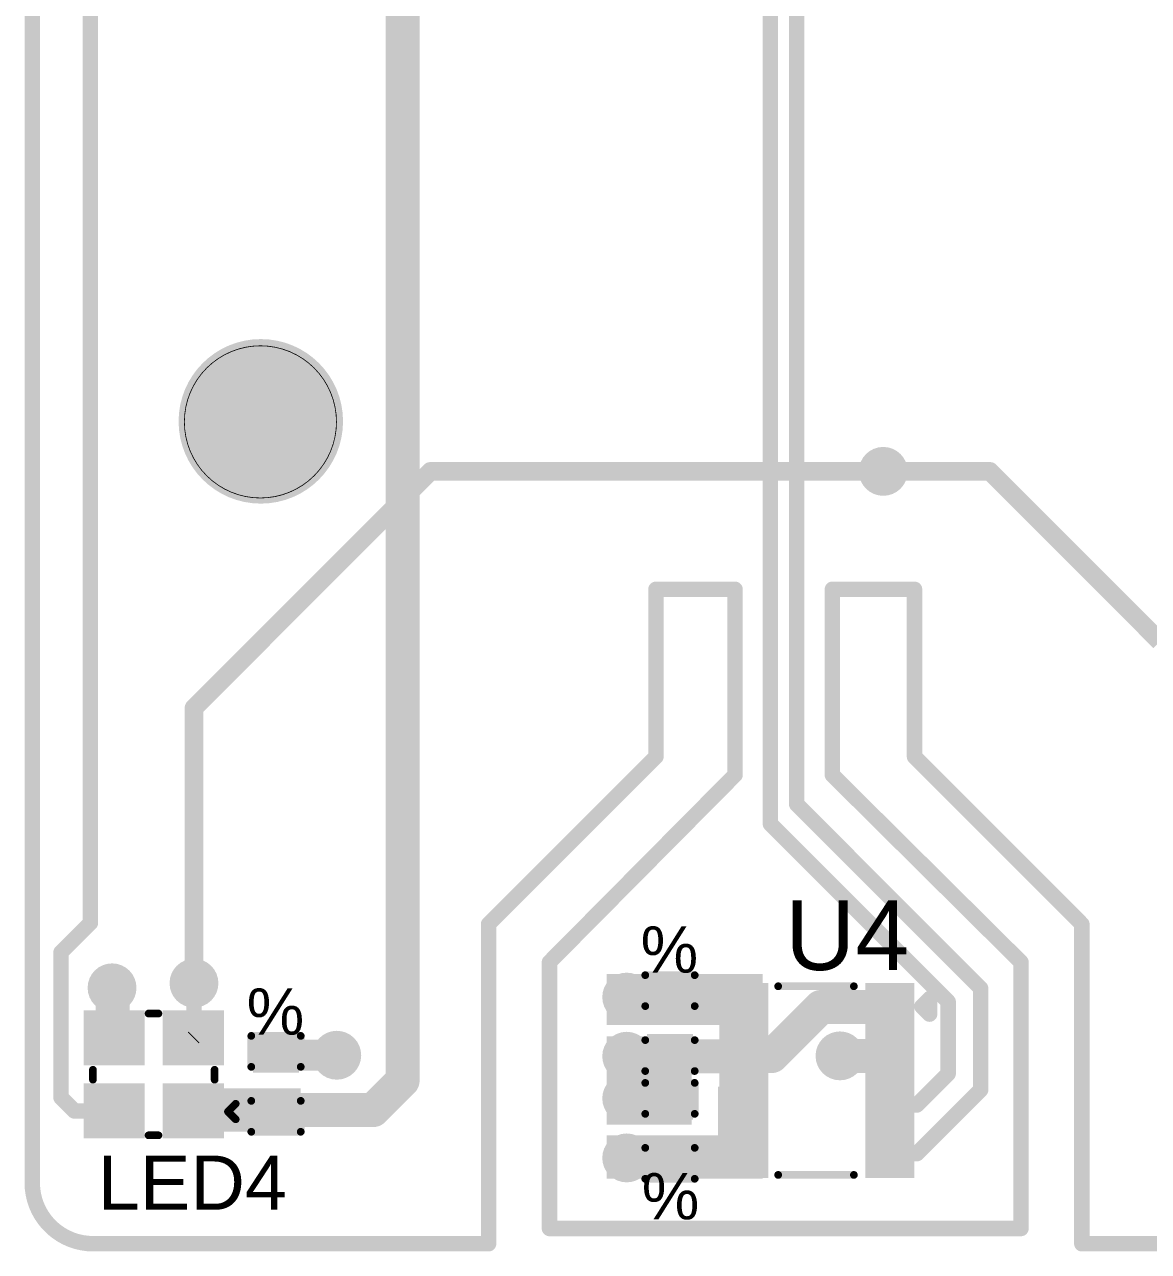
# Model space of a CAD drawing. Header units: millimetres. Extents: x -0.15 to 3.79, y -0.54 to 3.26.
# Drawn here: x -0.153 to 0.575, y -0.536 to 0.257 of the extents above; entities that cross this region are included whole.
import ezdxf

# ---------------------------------------------------------------- set-up
doc = ezdxf.new("R2010")
doc.units = ezdxf.units.MM
doc.header["$MEASUREMENT"] = 0
for name, color, linetype in [('BottomLayer', 5, 'Continuous'), ('BottomSolder', 6, 'Continuous'), ('Mechanical1', 6, 'Continuous'), ('Mechanical2', 216, 'Continuous'), ('MultiLayer', 9, 'Continuous'), ('PadHoleLayer', 156, 'Continuous'), ('TopLayer', 1, 'Continuous'), ('TopOverlay', 2, 'Continuous'), ('TopPaste', 8, 'Continuous'), ('TopSolder', 216, 'Continuous'), ('ViaHoleLayer', 16, 'Continuous')]:
    doc.layers.add(name, color=color, linetype=linetype)
doc.styles.add('Arial', font='', dxfattribs={"height": 0.2})
doc.styles.get('Arial').set_extended_font_data('Arial')

# ---------------------------------------------------------------- blocks, each defined once
blk = doc.blocks.new('BME680_54')
at = {"layer": 'TopLayer'}
for points in [[(-0.05906, 0.05906), (-0.03543, 0.05906), (-0.03543, 0.03543), (-0.05906, 0.03543)], [(0.03543, 0.05906), (0.05906, 0.05906), (0.05906, 0.03543), (0.03543, 0.03543)], [(-0.05906, 0.02756), (-0.03543, 0.02756), (-0.03543, 0.00394), (-0.05906, 0.00394)], [(0.03543, 0.02756), (0.05906, 0.02756), (0.05906, 0.00394), (0.03543, 0.00394)], [(-0.05906, -0.00394), (-0.03543, -0.00394), (-0.03543, -0.02756), (-0.05906, -0.02756)], [(0.03543, -0.00394), (0.05906, -0.00394), (0.05906, -0.02756), (0.03543, -0.02756)], [(-0.05906, -0.03543), (-0.03543, -0.03543), (-0.03543, -0.05906), (-0.05906, -0.05906)], [(0.03543, -0.03543), (0.05906, -0.03543), (0.05906, -0.05906), (0.03543, -0.05906)]]:
    blk.add_hatch(color=1, dxfattribs=at).paths.add_polyline_path(points)
at = {"layer": 'TopPaste'}
for points in [[(-0.05906, 0.05906), (-0.03543, 0.05906), (-0.03543, 0.03543), (-0.05906, 0.03543)], [(0.03543, 0.05906), (0.05906, 0.05906), (0.05906, 0.03543), (0.03543, 0.03543)], [(-0.05906, 0.02756), (-0.03543, 0.02756), (-0.03543, 0.00394), (-0.05906, 0.00394)], [(0.03543, 0.02756), (0.05906, 0.02756), (0.05906, 0.00394), (0.03543, 0.00394)], [(-0.05906, -0.00394), (-0.03543, -0.00394), (-0.03543, -0.02756), (-0.05906, -0.02756)], [(0.03543, -0.00394), (0.05906, -0.00394), (0.05906, -0.02756), (0.03543, -0.02756)], [(-0.05906, -0.03543), (-0.03543, -0.03543), (-0.03543, -0.05906), (-0.05906, -0.05906)], [(0.03543, -0.03543), (0.05906, -0.03543), (0.05906, -0.05906), (0.03543, -0.05906)]]:
    blk.add_hatch(color=8, dxfattribs=at).paths.add_polyline_path(points)
at = {"layer": 'TopSolder'}
for points in [[(-0.06306, 0.06306), (-0.03143, 0.06306), (-0.03143, 0.03143), (-0.06306, 0.03143)], [(0.03143, 0.06306), (0.06306, 0.06306), (0.06306, 0.03143), (0.03143, 0.03143)], [(-0.06306, 0.03156), (-0.03143, 0.03156), (-0.03143, -0.00006), (-0.06306, -0.00006)], [(0.03143, 0.03156), (0.06306, 0.03156), (0.06306, -0.00006), (0.03143, -0.00006)], [(-0.06306, 0.00006), (-0.03143, 0.00006), (-0.03143, -0.03156), (-0.06306, -0.03156)], [(0.03143, 0.00006), (0.06306, 0.00006), (0.06306, -0.03156), (0.03143, -0.03156)], [(-0.06306, -0.03143), (-0.03143, -0.03143), (-0.03143, -0.06306), (-0.06306, -0.06306)], [(0.03143, -0.03143), (0.06306, -0.03143), (0.06306, -0.06306), (0.03143, -0.06306)]]:
    blk.add_hatch(color=216, dxfattribs=at).paths.add_polyline_path(points)
at = {"layer": 'TopOverlay'}
for points, const_width in [([(-0.025, 0.061), (0.024, 0.061)], 0.005), ([(0.068, 0.048), (0.073, 0.053)], 0.01), ([(0.073, 0.043), (0.073, 0.053)], 0.01), ([(0.068, 0.048), (0.073, 0.043)], 0.01), ([(-0.025, -0.061), (0.024, -0.061)], 0.005)]:
    blk.add_lwpolyline(points, dxfattribs=dict(at, const_width=const_width))
for points, const_width in [([(-0.02625, 0.061, 1), (-0.02375, 0.061, 1)], 0.0025), ([(0.02275, 0.061, 1), (0.02525, 0.061, 1)], 0.0025), ([(0.0705, 0.053, 1), (0.0755, 0.053, 1)], 0.005), ([(0.0705, 0.053, 1), (0.0755, 0.053, 1)], 0.005), ([(0.0655, 0.048, 1), (0.0705, 0.048, 1)], 0.005), ([(0.0655, 0.048, 1), (0.0705, 0.048, 1)], 0.005), ([(0.0705, 0.043, 1), (0.0755, 0.043, 1)], 0.005), ([(0.0705, 0.043, 1), (0.0755, 0.043, 1)], 0.005), ([(-0.02625, -0.061, 1), (-0.02375, -0.061, 1)], 0.0025), ([(0.02275, -0.061, 1), (0.02525, -0.061, 1)], 0.0025)]:
    blk.add_lwpolyline(points, format="xyb", close=True, dxfattribs=dict(at, const_width=const_width))
blk = doc.blocks.new('SK6812_EC20_132')
at = {"layer": 'TopLayer'}
for points in [[(-0.04134, 0.0374), (-0.00984, 0.0374), (-0.00984, 0.00984), (-0.04134, 0.00984)], [(0.00984, 0.0374), (0.04134, 0.0374), (0.04134, 0.00984), (0.00984, 0.00984)], [(-0.04134, -0.00984), (-0.00984, -0.00984), (-0.00984, -0.0374), (-0.04134, -0.0374)], [(0.00984, -0.00984), (0.04134, -0.00984), (0.04134, -0.0374), (0.00984, -0.0374)]]:
    blk.add_hatch(color=1, dxfattribs=at).paths.add_polyline_path(points)
at = {"layer": 'TopPaste'}
for points in [[(-0.04134, 0.0374), (-0.00984, 0.0374), (-0.00984, 0.00984), (-0.04134, 0.00984)], [(0.00984, 0.0374), (0.04134, 0.0374), (0.04134, 0.00984), (0.00984, 0.00984)], [(-0.04134, -0.00984), (-0.00984, -0.00984), (-0.00984, -0.0374), (-0.04134, -0.0374)], [(0.00984, -0.00984), (0.04134, -0.00984), (0.04134, -0.0374), (0.00984, -0.0374)]]:
    blk.add_hatch(color=8, dxfattribs=at).paths.add_polyline_path(points)
at = {"layer": 'TopSolder'}
for points in [[(-0.04534, 0.0414), (-0.00584, 0.0414), (-0.00584, 0.00584), (-0.04534, 0.00584)], [(0.00584, 0.0414), (0.04534, 0.0414), (0.04534, 0.00584), (0.00584, 0.00584)], [(-0.04534, -0.00584), (-0.00584, -0.00584), (-0.00584, -0.0414), (-0.04534, -0.0414)], [(0.00584, -0.00584), (0.04534, -0.00584), (0.04534, -0.0414), (0.00584, -0.0414)]]:
    blk.add_hatch(color=216, dxfattribs=at).paths.add_polyline_path(points)
at = {"layer": 'TopOverlay', "const_width": 0.005}
for points in [[(-0.00337, 0.03937), (0.003, 0.03937)], [(-0.03937, -0.00337), (-0.03937, 0.003)], [(0.03937, -0.00337), (0.03937, 0.003)], [(0.048, -0.024), (0.053, -0.019)], [(0.048, -0.024), (0.053, -0.029)], [(0.053, -0.029), (0.053, -0.019)], [(-0.00337, -0.03937), (0.003, -0.03937)]]:
    blk.add_lwpolyline(points, dxfattribs=at)
at = {"layer": 'TopOverlay', "const_width": 0.0025}
for points in [[(-0.00462, 0.03937, 1), (-0.00212, 0.03937, 1)], [(0.00175, 0.03937, 1), (0.00425, 0.03937, 1)], [(-0.04062, 0.003, 1), (-0.03812, 0.003, 1)], [(0.03812, 0.003, 1), (0.04062, 0.003, 1)], [(-0.04062, -0.00337, 1), (-0.03812, -0.00337, 1)], [(0.03812, -0.00337, 1), (0.04062, -0.00337, 1)], [(0.04675, -0.024, 1), (0.04925, -0.024, 1)], [(0.04675, -0.024, 1), (0.04925, -0.024, 1)], [(0.05175, -0.019, 1), (0.05425, -0.019, 1)], [(0.05175, -0.019, 1), (0.05425, -0.019, 1)], [(0.05175, -0.029, 1), (0.05425, -0.029, 1)], [(0.05175, -0.029, 1), (0.05425, -0.029, 1)], [(-0.00462, -0.03937, 1), (-0.00212, -0.03937, 1)], [(0.00175, -0.03937, 1), (0.00425, -0.03937, 1)]]:
    blk.add_lwpolyline(points, format="xyb", close=True, dxfattribs=at)
blk = doc.blocks.new('C___0402_153')
at = {"layer": 'TopLayer'}
for points in [[(-0.0275, -0.0125), (-0.0275, 0.0125), (-0.0095, 0.0125), (-0.0095, -0.0125)], [(0.0095, -0.0125), (0.0095, 0.0125), (0.0275, 0.0125), (0.0275, -0.0125)]]:
    blk.add_hatch(color=1, dxfattribs=at).paths.add_polyline_path(points)
at = {"layer": 'TopPaste'}
for points in [[(-0.0275, -0.0125), (-0.0275, 0.0125), (-0.0095, 0.0125), (-0.0095, -0.0125)], [(0.0095, -0.0125), (0.0095, 0.0125), (0.0275, 0.0125), (0.0275, -0.0125)]]:
    blk.add_hatch(color=8, dxfattribs=at).paths.add_polyline_path(points)
at = {"layer": 'TopSolder'}
for points in [[(-0.02986, -0.01486), (-0.02986, 0.01486), (-0.00714, 0.01486), (-0.00714, -0.01486)], [(0.00714, -0.01486), (0.00714, 0.01486), (0.02986, 0.01486), (0.02986, -0.01486)]]:
    blk.add_hatch(color=216, dxfattribs=at).paths.add_polyline_path(points)
at = {"layer": 'TopOverlay', "const_width": 0.005}
for points in [[(-0.031, 0.016), (-0.011, 0.016)], [(-0.031, 0.016), (-0.031, -0.016)], [(0.011, 0.016), (0.031, 0.016)], [(0.031, 0.016), (0.031, -0.016)], [(-0.031, -0.016), (-0.011, -0.016)], [(0.011, -0.016), (0.031, -0.016)]]:
    blk.add_lwpolyline(points, dxfattribs=at)
at = {"layer": 'TopOverlay', "const_width": 0.0025}
for points in [[(-0.03225, 0.016, 1), (-0.02975, 0.016, 1)], [(-0.03225, 0.016, 1), (-0.02975, 0.016, 1)], [(-0.01225, 0.016, 1), (-0.00975, 0.016, 1)], [(0.00975, 0.016, 1), (0.01225, 0.016, 1)], [(0.02975, 0.016, 1), (0.03225, 0.016, 1)], [(0.02975, 0.016, 1), (0.03225, 0.016, 1)], [(-0.03225, -0.016, 1), (-0.02975, -0.016, 1)], [(-0.03225, -0.016, 1), (-0.02975, -0.016, 1)], [(-0.01225, -0.016, 1), (-0.00975, -0.016, 1)], [(0.00975, -0.016, 1), (0.01225, -0.016, 1)], [(0.02975, -0.016, 1), (0.03225, -0.016, 1)], [(0.02975, -0.016, 1), (0.03225, -0.016, 1)]]:
    blk.add_lwpolyline(points, format="xyb", close=True, dxfattribs=at)
blk = doc.blocks.new('C___0402_169')
at = {"layer": 'TopLayer'}
for points in [[(-0.0275, -0.0125), (-0.0275, 0.0125), (-0.0095, 0.0125), (-0.0095, -0.0125)], [(0.0095, -0.0125), (0.0095, 0.0125), (0.0275, 0.0125), (0.0275, -0.0125)]]:
    blk.add_hatch(color=1, dxfattribs=at).paths.add_polyline_path(points)
at = {"layer": 'TopPaste'}
for points in [[(-0.0275, -0.0125), (-0.0275, 0.0125), (-0.0095, 0.0125), (-0.0095, -0.0125)], [(0.0095, -0.0125), (0.0095, 0.0125), (0.0275, 0.0125), (0.0275, -0.0125)]]:
    blk.add_hatch(color=8, dxfattribs=at).paths.add_polyline_path(points)
at = {"layer": 'TopSolder'}
for points in [[(-0.02986, -0.01486), (-0.02986, 0.01486), (-0.00714, 0.01486), (-0.00714, -0.01486)], [(0.00714, -0.01486), (0.00714, 0.01486), (0.02986, 0.01486), (0.02986, -0.01486)]]:
    blk.add_hatch(color=216, dxfattribs=at).paths.add_polyline_path(points)
at = {"layer": 'TopOverlay', "const_width": 0.005}
for points in [[(-0.031, 0.016), (-0.031, -0.016)], [(-0.031, 0.016), (-0.011, 0.016)], [(0.011, 0.016), (0.031, 0.016)], [(0.031, 0.016), (0.031, -0.016)], [(-0.031, -0.016), (-0.011, -0.016)], [(0.011, -0.016), (0.031, -0.016)]]:
    blk.add_lwpolyline(points, dxfattribs=at)
at = {"layer": 'TopOverlay', "const_width": 0.0025}
for points in [[(-0.03225, 0.016, 1), (-0.02975, 0.016, 1)], [(-0.03225, 0.016, 1), (-0.02975, 0.016, 1)], [(-0.01225, 0.016, 1), (-0.00975, 0.016, 1)], [(0.00975, 0.016, 1), (0.01225, 0.016, 1)], [(0.02975, 0.016, 1), (0.03225, 0.016, 1)], [(0.02975, 0.016, 1), (0.03225, 0.016, 1)], [(-0.03225, -0.016, 1), (-0.02975, -0.016, 1)], [(-0.03225, -0.016, 1), (-0.02975, -0.016, 1)], [(-0.01225, -0.016, 1), (-0.00975, -0.016, 1)], [(0.00975, -0.016, 1), (0.01225, -0.016, 1)], [(0.02975, -0.016, 1), (0.03225, -0.016, 1)], [(0.02975, -0.016, 1), (0.03225, -0.016, 1)]]:
    blk.add_lwpolyline(points, format="xyb", close=True, dxfattribs=at)
blk = doc.blocks.new('C___0402_170')
at = {"layer": 'TopLayer'}
for points in [[(-0.0275, -0.0125), (-0.0275, 0.0125), (-0.0095, 0.0125), (-0.0095, -0.0125)], [(0.0095, -0.0125), (0.0095, 0.0125), (0.0275, 0.0125), (0.0275, -0.0125)]]:
    blk.add_hatch(color=1, dxfattribs=at).paths.add_polyline_path(points)
at = {"layer": 'TopPaste'}
for points in [[(-0.0275, -0.0125), (-0.0275, 0.0125), (-0.0095, 0.0125), (-0.0095, -0.0125)], [(0.0095, -0.0125), (0.0095, 0.0125), (0.0275, 0.0125), (0.0275, -0.0125)]]:
    blk.add_hatch(color=8, dxfattribs=at).paths.add_polyline_path(points)
at = {"layer": 'TopSolder'}
for points in [[(-0.02986, -0.01486), (-0.02986, 0.01486), (-0.00714, 0.01486), (-0.00714, -0.01486)], [(0.00714, -0.01486), (0.00714, 0.01486), (0.02986, 0.01486), (0.02986, -0.01486)]]:
    blk.add_hatch(color=216, dxfattribs=at).paths.add_polyline_path(points)
at = {"layer": 'TopOverlay', "const_width": 0.005}
for points in [[(-0.031, -0.016), (-0.031, 0.016)], [(-0.011, 0.016), (-0.031, 0.016)], [(0.031, 0.016), (0.011, 0.016)], [(0.031, -0.016), (0.031, 0.016)], [(-0.011, -0.016), (-0.031, -0.016)], [(0.031, -0.016), (0.011, -0.016)]]:
    blk.add_lwpolyline(points, dxfattribs=at)
at = {"layer": 'TopOverlay', "const_width": 0.0025}
for points in [[(-0.03225, 0.016, 1), (-0.02975, 0.016, 1)], [(-0.03225, 0.016, 1), (-0.02975, 0.016, 1)], [(-0.01225, 0.016, 1), (-0.00975, 0.016, 1)], [(0.00975, 0.016, 1), (0.01225, 0.016, 1)], [(0.02975, 0.016, 1), (0.03225, 0.016, 1)], [(0.02975, 0.016, 1), (0.03225, 0.016, 1)], [(-0.03225, -0.016, 1), (-0.02975, -0.016, 1)], [(-0.03225, -0.016, 1), (-0.02975, -0.016, 1)], [(-0.01225, -0.016, 1), (-0.00975, -0.016, 1)], [(0.00975, -0.016, 1), (0.01225, -0.016, 1)], [(0.02975, -0.016, 1), (0.03225, -0.016, 1)], [(0.02975, -0.016, 1), (0.03225, -0.016, 1)]]:
    blk.add_lwpolyline(points, format="xyb", close=True, dxfattribs=at)

msp = doc.modelspace()

# ---------------------------------------------------------------- hatches: boundary and pattern name
at = {"layer": 'BottomLayer'}
h = msp.add_hatch(color=5, dxfattribs=at)
edge = h.paths.add_edge_path()
edge.add_arc((0.00025, 0.00035), 0.04921, 0, 360)
h = msp.add_hatch(color=5, dxfattribs=at)
edge = h.paths.add_edge_path()
edge.add_arc((0.403, -0.032), 0.01181, 0, 360)
h = msp.add_hatch(color=5, dxfattribs=at)
edge = h.paths.add_edge_path()
edge.add_arc((-0.096, -0.366), 0.01181, 0, 360)
h = msp.add_hatch(color=5, dxfattribs=at)
edge = h.paths.add_edge_path()
edge.add_arc((-0.043, -0.363), 0.01181, 0, 360)
h = msp.add_hatch(color=5, dxfattribs=at)
edge = h.paths.add_edge_path()
edge.add_arc((0.237, -0.372), 0.01181, 0, 360)
h = msp.add_hatch(color=5, dxfattribs=at)
edge = h.paths.add_edge_path()
edge.add_arc((0.0494, -0.4096), 0.01181, 0, 360)
h = msp.add_hatch(color=5, dxfattribs=at)
edge = h.paths.add_edge_path()
edge.add_arc((0.237, -0.41025), 0.01181, 0, 360)
h = msp.add_hatch(color=5, dxfattribs=at)
edge = h.paths.add_edge_path()
edge.add_arc((0.375, -0.41), 0.01181, 0, 360)
h = msp.add_hatch(color=5, dxfattribs=at)
edge = h.paths.add_edge_path()
edge.add_arc((0.237, -0.4375), 0.01181, 0, 360)
h = msp.add_hatch(color=5, dxfattribs=at)
edge = h.paths.add_edge_path()
edge.add_arc((0.237, -0.476), 0.01181, 0, 360)
at = {"layer": 'BottomSolder'}
h = msp.add_hatch(color=6, dxfattribs=at)
edge = h.paths.add_edge_path()
edge.add_arc((0.00025, 0.00035), 0.05321, 0, 360)
h = msp.add_hatch(color=6, dxfattribs=at)
edge = h.paths.add_edge_path()
edge.add_arc((0.403, -0.032), 0.01581, 0, 360)
h = msp.add_hatch(color=6, dxfattribs=at)
edge = h.paths.add_edge_path()
edge.add_arc((-0.043, -0.363), 0.01581, 0, 360)
h = msp.add_hatch(color=6, dxfattribs=at)
edge = h.paths.add_edge_path()
edge.add_arc((-0.096, -0.366), 0.01581, 0, 360)
h = msp.add_hatch(color=6, dxfattribs=at)
edge = h.paths.add_edge_path()
edge.add_arc((0.237, -0.372), 0.01581, 0, 360)
h = msp.add_hatch(color=6, dxfattribs=at)
edge = h.paths.add_edge_path()
edge.add_arc((0.0494, -0.4096), 0.01581, 0, 360)
h = msp.add_hatch(color=6, dxfattribs=at)
edge = h.paths.add_edge_path()
edge.add_arc((0.237, -0.41025), 0.01581, 0, 360)
h = msp.add_hatch(color=6, dxfattribs=at)
edge = h.paths.add_edge_path()
edge.add_arc((0.375, -0.41), 0.01581, 0, 360)
h = msp.add_hatch(color=6, dxfattribs=at)
edge = h.paths.add_edge_path()
edge.add_arc((0.237, -0.4375), 0.01581, 0, 360)
h = msp.add_hatch(color=6, dxfattribs=at)
edge = h.paths.add_edge_path()
edge.add_arc((0.237, -0.476), 0.01581, 0, 360)
at = {"layer": 'MultiLayer'}
h = msp.add_hatch(color=9, dxfattribs=at)
edge = h.paths.add_edge_path()
edge.add_arc((0.00025, 0.00035), 0.04921, 0, 360)
at = {"layer": 'PadHoleLayer'}
h = msp.add_hatch(color=156, dxfattribs=at)
edge = h.paths.add_edge_path()
edge.add_arc((0.00025, 0.00035), 0.04921, 0, 360)
at = {"layer": 'TopLayer'}
h = msp.add_hatch(color=1, dxfattribs=at)
edge = h.paths.add_edge_path()
edge.add_arc((0.00025, 0.00035), 0.04921, 0, 360)
h = msp.add_hatch(color=1, dxfattribs=at)
edge = h.paths.add_edge_path()
edge.add_arc((0.403, -0.032), 0.01181, 0, 360)
h = msp.add_hatch(color=1, dxfattribs=at)
edge = h.paths.add_edge_path()
edge.add_arc((-0.096, -0.366), 0.01181, 0, 360)
h = msp.add_hatch(color=1, dxfattribs=at)
edge = h.paths.add_edge_path()
edge.add_arc((-0.043, -0.363), 0.01181, 0, 360)
for points in [[(0.224, -0.39), (0.325, -0.39), (0.325, -0.357), (0.224, -0.357)], [(0.224, -0.45441), (0.279, -0.45441), (0.279, -0.39732), (0.224, -0.39732)], [(-0.059, -0.4591), (0.02609, -0.4591), (0.02609, -0.431), (-0.059, -0.431)], [(0.296, -0.4895), (0.325, -0.4895), (0.325, -0.43), (0.296, -0.43)], [(0.224, -0.4895), (0.32, -0.4895), (0.32, -0.46146), (0.224, -0.46146)]]:
    msp.add_hatch(color=1, dxfattribs=at).paths.add_polyline_path(points)
h = msp.add_hatch(color=1, dxfattribs=at)
edge = h.paths.add_edge_path()
edge.add_arc((0.237, -0.372), 0.01181, 0, 360)
h = msp.add_hatch(color=1, dxfattribs=at)
edge = h.paths.add_edge_path()
edge.add_arc((0.0494, -0.4096), 0.01181, 0, 360)
h = msp.add_hatch(color=1, dxfattribs=at)
edge = h.paths.add_edge_path()
edge.add_arc((0.237, -0.41025), 0.01181, 0, 360)
h = msp.add_hatch(color=1, dxfattribs=at)
edge = h.paths.add_edge_path()
edge.add_arc((0.375, -0.41), 0.01181, 0, 360)
h = msp.add_hatch(color=1, dxfattribs=at)
edge = h.paths.add_edge_path()
edge.add_arc((0.237, -0.4375), 0.01181, 0, 360)
h = msp.add_hatch(color=1, dxfattribs=at)
edge = h.paths.add_edge_path()
edge.add_arc((0.237, -0.476), 0.01181, 0, 360)
at = {"layer": 'TopSolder'}
h = msp.add_hatch(color=216, dxfattribs=at)
edge = h.paths.add_edge_path()
edge.add_arc((0.00025, 0.00035), 0.05321, 0, 360)
h = msp.add_hatch(color=216, dxfattribs=at)
edge = h.paths.add_edge_path()
edge.add_arc((0.403, -0.032), 0.01581, 0, 360)
h = msp.add_hatch(color=216, dxfattribs=at)
edge = h.paths.add_edge_path()
edge.add_arc((-0.043, -0.363), 0.01581, 0, 360)
h = msp.add_hatch(color=216, dxfattribs=at)
edge = h.paths.add_edge_path()
edge.add_arc((-0.096, -0.366), 0.01581, 0, 360)
h = msp.add_hatch(color=216, dxfattribs=at)
edge = h.paths.add_edge_path()
edge.add_arc((0.237, -0.372), 0.01581, 0, 360)
h = msp.add_hatch(color=216, dxfattribs=at)
edge = h.paths.add_edge_path()
edge.add_arc((0.0494, -0.4096), 0.01581, 0, 360)
h = msp.add_hatch(color=216, dxfattribs=at)
edge = h.paths.add_edge_path()
edge.add_arc((0.237, -0.41025), 0.01581, 0, 360)
h = msp.add_hatch(color=216, dxfattribs=at)
edge = h.paths.add_edge_path()
edge.add_arc((0.375, -0.41), 0.01581, 0, 360)
h = msp.add_hatch(color=216, dxfattribs=at)
edge = h.paths.add_edge_path()
edge.add_arc((0.237, -0.4375), 0.01581, 0, 360)
h = msp.add_hatch(color=216, dxfattribs=at)
edge = h.paths.add_edge_path()
edge.add_arc((0.237, -0.476), 0.01581, 0, 360)
at = {"layer": 'ViaHoleLayer'}
h = msp.add_hatch(color=16, dxfattribs=at)
edge = h.paths.add_edge_path()
edge.add_arc((0.403, -0.032), 0.00591, 0, 360)
h = msp.add_hatch(color=16, dxfattribs=at)
edge = h.paths.add_edge_path()
edge.add_arc((-0.096, -0.366), 0.00591, 0, 360)
h = msp.add_hatch(color=16, dxfattribs=at)
edge = h.paths.add_edge_path()
edge.add_arc((-0.043, -0.363), 0.00591, 0, 360)
h = msp.add_hatch(color=16, dxfattribs=at)
edge = h.paths.add_edge_path()
edge.add_arc((0.237, -0.372), 0.00591, 0, 360)
h = msp.add_hatch(color=16, dxfattribs=at)
edge = h.paths.add_edge_path()
edge.add_arc((0.0494, -0.4096), 0.00591, 0, 360)
h = msp.add_hatch(color=16, dxfattribs=at)
edge = h.paths.add_edge_path()
edge.add_arc((0.237, -0.41025), 0.00591, 0, 360)
h = msp.add_hatch(color=16, dxfattribs=at)
edge = h.paths.add_edge_path()
edge.add_arc((0.375, -0.41), 0.00591, 0, 360)
h = msp.add_hatch(color=16, dxfattribs=at)
edge = h.paths.add_edge_path()
edge.add_arc((0.237, -0.4375), 0.00591, 0, 360)
h = msp.add_hatch(color=16, dxfattribs=at)
edge = h.paths.add_edge_path()
edge.add_arc((0.237, -0.476), 0.00591, 0, 360)

# ---------------------------------------------------------------- linework, layer by layer
at = {"layer": 'BottomLayer', "const_width": 0.012}
for points in [[(-0.043, -0.185), (0.11, -0.032)], [(0.11, -0.032), (0.403, -0.032)], [(-0.043, -0.363), (-0.043, -0.185)]]:
    msp.add_lwpolyline(points, dxfattribs=at)
at = {"layer": 'BottomLayer', "const_width": 0.006}
for points in [[(0.107, -0.032, 1), (0.113, -0.032, 1)], [(0.107, -0.032, 1), (0.113, -0.032, 1)], [(0.4, -0.032, 1), (0.406, -0.032, 1)], [(-0.046, -0.185, 1), (-0.04, -0.185, 1)], [(-0.046, -0.185, 1), (-0.04, -0.185, 1)], [(-0.046, -0.363, 1), (-0.04, -0.363, 1)]]:
    msp.add_lwpolyline(points, format="xyb", close=True, dxfattribs=at)
at = {"layer": 'Mechanical1'}
for points, const_width in [([(0.04921, 0, 1), (-0.04921, 0, 1)], 0.0005), ([(-0.04934, 0, 1), (-0.04909, 0, 1)], 0.00025), ([(0.04909, 0, 1), (0.04934, 0, 1)], 0.00025)]:
    msp.add_lwpolyline(points, format="xyb", close=True, dxfattribs=dict(at, const_width=const_width))
at = {"layer": 'Mechanical2', "const_width": 0.01}
for points in [[(-0.14764, -0.49213), (-0.14764, 2.97244)], [(0.25591, -0.10827), (0.30709, -0.10827)], [(0.25591, -0.21654), (0.25591, -0.10827)], [(0.30709, -0.22835), (0.30709, -0.10827)], [(0.37008, -0.22835), (0.37008, -0.10827)], [(0.37008, -0.10827), (0.42323, -0.10827)], [(0.42323, -0.21654), (0.42323, -0.10827)], [(0.14764, -0.3248), (0.25591, -0.21654)], [(0.42323, -0.21654), (0.5315, -0.3248)], [(0.18701, -0.34941), (0.30709, -0.22835)], [(0.37008, -0.22835), (0.49213, -0.34941)], [(0.14764, -0.5315), (0.14764, -0.3248)], [(0.5315, -0.5315), (0.5315, -0.3248)], [(0.18701, -0.52165), (0.18701, -0.34941)], [(0.49213, -0.52165), (0.49213, -0.34941)], [(0.18701, -0.52165), (0.49213, -0.52165)], [(-0.10827, -0.5315), (0.14764, -0.5315)], [(0.5315, -0.5315), (3.75, -0.5315)]]:
    msp.add_lwpolyline(points, dxfattribs=at)
at = {"layer": 'Mechanical2', "const_width": 0.005}
for points in [[(0.25341, -0.10827, 1), (0.25841, -0.10827, 1)], [(0.25341, -0.10827, 1), (0.25841, -0.10827, 1)], [(0.30459, -0.10827, 1), (0.30959, -0.10827, 1)], [(0.30459, -0.10827, 1), (0.30959, -0.10827, 1)], [(0.36758, -0.10827, 1), (0.37258, -0.10827, 1)], [(0.36758, -0.10827, 1), (0.37258, -0.10827, 1)], [(0.42073, -0.10827, 1), (0.42573, -0.10827, 1)], [(0.42073, -0.10827, 1), (0.42573, -0.10827, 1)], [(0.25341, -0.21654, 1), (0.25841, -0.21654, 1)], [(0.25341, -0.21654, 1), (0.25841, -0.21654, 1)], [(0.42073, -0.21654, 1), (0.42573, -0.21654, 1)], [(0.42073, -0.21654, 1), (0.42573, -0.21654, 1)], [(0.30459, -0.22835, 1), (0.30959, -0.22835, 1)], [(0.30459, -0.22835, 1), (0.30959, -0.22835, 1)], [(0.36758, -0.22835, 1), (0.37258, -0.22835, 1)], [(0.36758, -0.22835, 1), (0.37258, -0.22835, 1)], [(0.14514, -0.3248, 1), (0.15014, -0.3248, 1)], [(0.14514, -0.3248, 1), (0.15014, -0.3248, 1)], [(0.529, -0.3248, 1), (0.534, -0.3248, 1)], [(0.529, -0.3248, 1), (0.534, -0.3248, 1)], [(0.18451, -0.34941, 1), (0.18951, -0.34941, 1)], [(0.18451, -0.34941, 1), (0.18951, -0.34941, 1)], [(0.48963, -0.34941, 1), (0.49463, -0.34941, 1)], [(0.48963, -0.34941, 1), (0.49463, -0.34941, 1)], [(-0.15014, -0.49213, 1), (-0.14514, -0.49213, 1)], [(-0.15014, -0.49213, 1), (-0.14514, -0.49213, 1)], [(0.18451, -0.52165, 1), (0.18951, -0.52165, 1)], [(0.18451, -0.52165, 1), (0.18951, -0.52165, 1)], [(0.48963, -0.52165, 1), (0.49463, -0.52165, 1)], [(0.48963, -0.52165, 1), (0.49463, -0.52165, 1)], [(-0.11077, -0.5315, 1), (-0.10577, -0.5315, 1)], [(-0.11077, -0.5315, 1), (-0.10577, -0.5315, 1)], [(0.14514, -0.5315, 1), (0.15014, -0.5315, 1)], [(0.14514, -0.5315, 1), (0.15014, -0.5315, 1)], [(0.529, -0.5315, 1), (0.534, -0.5315, 1)], [(0.529, -0.5315, 1), (0.534, -0.5315, 1)]]:
    msp.add_lwpolyline(points, format="xyb", close=True, dxfattribs=at)
at = {"layer": 'Mechanical2', "const_width": 0.01}
msp.add_lwpolyline([(-0.10827, -0.5315, -0.414214), (-0.14764, -0.49213)], format="xyb", dxfattribs=at)
at = {"layer": 'TopLayer'}
for points, const_width in [([(0.33, -0.26), (0.33, 1.13017)], 0.01), ([(0.347, -0.2473), (0.347, 1.11747)], 0.01), ([(-0.11, -0.324), (-0.11, 0.728)], 0.01), ([(0.092, -0.426), (0.092, 0.512)], 0.022), ([(0.403, -0.032), (0.472, -0.032)], 0.012), ([(0.472, -0.032), (0.582, -0.142)], 0.012), ([(0.347, -0.2473), (0.466, -0.3663)], 0.01), ([(0.33, -0.26), (0.445, -0.375)], 0.01), ([(-0.129, -0.343), (-0.11, -0.324)], 0.01), ([(-0.129, -0.437), (-0.129, -0.343)], 0.01), ([(-0.096, -0.366), (-0.09569, -0.36631)], 0.022), ([(-0.09569, -0.39728), (-0.09569, -0.36631)], 0.022), ([(-0.043, -0.39797), (-0.043, -0.363)], 0.01), ([(0.234, -0.372), (0.236, -0.372)], 0.022), ([(0.466, -0.432), (0.466, -0.3663)], 0.01), ([(0.3309, -0.4101), (0.3626, -0.3784)], 0.022), ([(0.3626, -0.3784), (0.39889, -0.3784)], 0.022), ([(0.39889, -0.3784), (0.39924, -0.37876)], 0.022), ([(0.445, -0.4215), (0.445, -0.375)], 0.01), ([(-0.09569, -0.39728), (-0.09459, -0.39838)], 0.022), ([(-0.04341, -0.39838), (-0.043, -0.39797)], 0.01), ([(0.01009, -0.4096), (0.0494, -0.4096)], 0.02), ([(0.24325, -0.41025), (0.30476, -0.41025)], 0.022), ([(0.30476, -0.41025), (0.30491, -0.4101)], 0.022), ([(0.30491, -0.4101), (0.3309, -0.4101)], 0.022), ([(0.375, -0.41), (0.37506, -0.41006)], 0.022), ([(0.37506, -0.41006), (0.3985, -0.41006)], 0.022), ([(0.3985, -0.411), (0.3985, -0.41006)], 0.022), ([(0.3985, -0.411), (0.39924, -0.41025)], 0.022), ([(0.07295, -0.44505), (0.092, -0.426)], 0.022), ([(0.42476, -0.44175), (0.445, -0.4215)], 0.01), ([(0.239, -0.435), (0.2415, -0.4375)], 0.022), ([(0.42476, -0.47324), (0.466, -0.432)], 0.01), ([(-0.129, -0.437), (-0.12038, -0.44562)], 0.01), ([(-0.01646, -0.44505), (0.07295, -0.44505)], 0.022), ([(-0.12038, -0.44562), (-0.09459, -0.44562)], 0.01), ([(0.40724, -0.44175), (0.42476, -0.44175)], 0.01), ([(0.40724, -0.47324), (0.42476, -0.47324)], 0.01)]:
    msp.add_lwpolyline(points, dxfattribs=dict(at, const_width=const_width))
for points, const_width in [([(0.4, -0.032, 1), (0.406, -0.032, 1)], 0.006), ([(0.469, -0.032, 1), (0.475, -0.032, 1)], 0.006), ([(0.469, -0.032, 1), (0.475, -0.032, 1)], 0.006), ([(0.3445, -0.2473, 1), (0.3495, -0.2473, 1)], 0.005), ([(0.3445, -0.2473, 1), (0.3495, -0.2473, 1)], 0.005), ([(0.3275, -0.26, 1), (0.3325, -0.26, 1)], 0.005), ([(0.3275, -0.26, 1), (0.3325, -0.26, 1)], 0.005), ([(-0.1125, -0.324, 1), (-0.1075, -0.324, 1)], 0.005), ([(-0.1125, -0.324, 1), (-0.1075, -0.324, 1)], 0.005), ([(-0.1315, -0.343, 1), (-0.1265, -0.343, 1)], 0.005), ([(-0.1315, -0.343, 1), (-0.1265, -0.343, 1)], 0.005), ([(-0.1015, -0.366, 1), (-0.0905, -0.366, 1)], 0.011), ([(-0.10119, -0.36631, 1), (-0.09019, -0.36631, 1)], 0.011), ([(-0.10119, -0.36631, 1), (-0.09019, -0.36631, 1)], 0.011), ([(-0.0455, -0.363, 1), (-0.0405, -0.363, 1)], 0.005), ([(0.2285, -0.372, 1), (0.2395, -0.372, 1)], 0.011), ([(0.2305, -0.372, 1), (0.2415, -0.372, 1)], 0.011), ([(0.4635, -0.3663, 1), (0.4685, -0.3663, 1)], 0.005), ([(0.4635, -0.3663, 1), (0.4685, -0.3663, 1)], 0.005), ([(0.3571, -0.3784, 1), (0.3681, -0.3784, 1)], 0.011), ([(0.3571, -0.3784, 1), (0.3681, -0.3784, 1)], 0.011), ([(0.39339, -0.3784, 1), (0.40439, -0.3784, 1)], 0.011), ([(0.39339, -0.3784, 1), (0.40439, -0.3784, 1)], 0.011), ([(0.39374, -0.37876, 1), (0.40474, -0.37876, 1)], 0.011), ([(0.4425, -0.375, 1), (0.4475, -0.375, 1)], 0.005), ([(0.4425, -0.375, 1), (0.4475, -0.375, 1)], 0.005), ([(-0.10119, -0.39728, 1), (-0.09019, -0.39728, 1)], 0.011), ([(-0.10119, -0.39728, 1), (-0.09019, -0.39728, 1)], 0.011), ([(-0.10009, -0.39838, 1), (-0.08909, -0.39838, 1)], 0.011), ([(-0.04591, -0.39838, 1), (-0.04091, -0.39838, 1)], 0.005), ([(-0.0455, -0.39797, 1), (-0.0405, -0.39797, 1)], 0.005), ([(-0.0455, -0.39797, 1), (-0.0405, -0.39797, 1)], 0.005), ([(0.00509, -0.4096, 1), (0.01509, -0.4096, 1)], 0.01), ([(0.0444, -0.4096, 1), (0.0544, -0.4096, 1)], 0.01), ([(0.23775, -0.41025, 1), (0.24875, -0.41025, 1)], 0.011), ([(0.29926, -0.41025, 1), (0.31026, -0.41025, 1)], 0.011), ([(0.29926, -0.41025, 1), (0.31026, -0.41025, 1)], 0.011), ([(0.29941, -0.4101, 1), (0.31041, -0.4101, 1)], 0.011), ([(0.29941, -0.4101, 1), (0.31041, -0.4101, 1)], 0.011), ([(0.3254, -0.4101, 1), (0.3364, -0.4101, 1)], 0.011), ([(0.3254, -0.4101, 1), (0.3364, -0.4101, 1)], 0.011), ([(0.3695, -0.41, 1), (0.3805, -0.41, 1)], 0.011), ([(0.36956, -0.41006, 1), (0.38056, -0.41006, 1)], 0.011), ([(0.36956, -0.41006, 1), (0.38056, -0.41006, 1)], 0.011), ([(0.393, -0.41006, 1), (0.404, -0.41006, 1)], 0.011), ([(0.393, -0.41006, 1), (0.404, -0.41006, 1)], 0.011), ([(0.393, -0.411, 1), (0.404, -0.411, 1)], 0.011), ([(0.393, -0.411, 1), (0.404, -0.411, 1)], 0.011), ([(0.39374, -0.41025, 1), (0.40474, -0.41025, 1)], 0.011), ([(0.0865, -0.426, 1), (0.0975, -0.426, 1)], 0.011), ([(0.0865, -0.426, 1), (0.0975, -0.426, 1)], 0.011), ([(0.4425, -0.4215, 1), (0.4475, -0.4215, 1)], 0.005), ([(0.4425, -0.4215, 1), (0.4475, -0.4215, 1)], 0.005), ([(0.2335, -0.435, 1), (0.2445, -0.435, 1)], 0.011), ([(0.236, -0.4375, 1), (0.247, -0.4375, 1)], 0.011), ([(0.4635, -0.432, 1), (0.4685, -0.432, 1)], 0.005), ([(0.4635, -0.432, 1), (0.4685, -0.432, 1)], 0.005), ([(-0.1315, -0.437, 1), (-0.1265, -0.437, 1)], 0.005), ([(-0.1315, -0.437, 1), (-0.1265, -0.437, 1)], 0.005), ([(-0.02196, -0.44505, 1), (-0.01096, -0.44505, 1)], 0.011), ([(0.06745, -0.44505, 1), (0.07845, -0.44505, 1)], 0.011), ([(0.06745, -0.44505, 1), (0.07845, -0.44505, 1)], 0.011), ([(-0.12288, -0.44562, 1), (-0.11788, -0.44562, 1)], 0.005), ([(-0.12288, -0.44562, 1), (-0.11788, -0.44562, 1)], 0.005), ([(-0.09709, -0.44562, 1), (-0.09209, -0.44562, 1)], 0.005), ([(0.40474, -0.44175, 1), (0.40974, -0.44175, 1)], 0.005), ([(0.42226, -0.44175, 1), (0.42726, -0.44175, 1)], 0.005), ([(0.42226, -0.44175, 1), (0.42726, -0.44175, 1)], 0.005), ([(0.40474, -0.47324, 1), (0.40974, -0.47324, 1)], 0.005), ([(0.42226, -0.47324, 1), (0.42726, -0.47324, 1)], 0.005), ([(0.42226, -0.47324, 1), (0.42726, -0.47324, 1)], 0.005)]:
    msp.add_lwpolyline(points, format="xyb", close=True, dxfattribs=dict(at, const_width=const_width))

# ---------------------------------------------------------------- block references
for name, p, rotation in [('C___0402_170', (0.265, -0.38882), 270), ('C___0402_153', (0.01009, -0.4281), 90), ('C___0402_169', (0.265, -0.4585), 90)]:
    msp.add_blockref(name, p, dxfattribs=dict(rotation=rotation))
for name, p in [('BME680_54', (0.36, -0.426)), ('SK6812_EC20_132', (-0.069, -0.422))]:
    msp.add_blockref(name, p)

# ---------------------------------------------------------------- texts
at = {"layer": 'TopOverlay', "style": 'Arial'}
for s, height, p in [('U4', 0.045, (0.33951, -0.35449)), ('LED4', 0.035, (-0.10515, -0.50949))]:
    msp.add_text(s, height=height, dxfattribs=at).set_placement(p)
for rotation, p in [(360, (0.246, -0.35624)), (360, (-0.00891, -0.39634)), (180, (0.284, -0.48576))]:
    msp.add_text('%', height=0.03, rotation=rotation, dxfattribs=at).set_placement(p)

doc.saveas('drawing.dxf')
